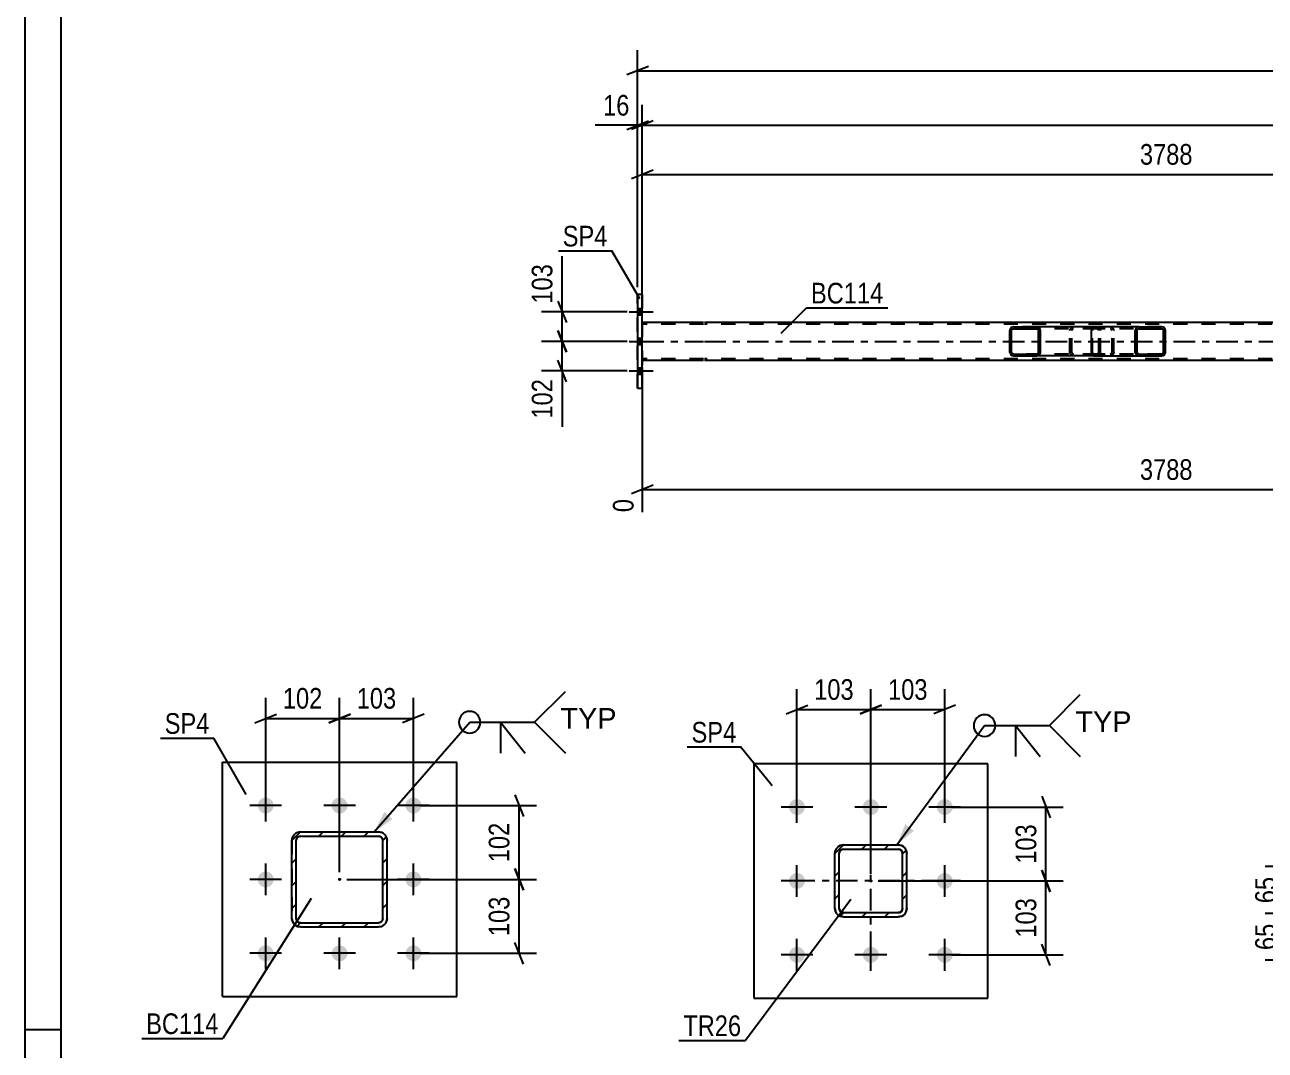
# Model space of a CAD drawing. Header units: millimetres. Extents: x 0 to 841, y 0 to 594.
# Drawn here: x 0 to 172.1, y 146.2 to 288.4 of the extents above; entities that cross this region are included whole.
import ezdxf

# ---------------------------------------------------------------- set-up
doc = ezdxf.new("R2010")
doc.units = ezdxf.units.MM
doc.linetypes.add('DXK_LINE_DOT2', pattern=[3.9198, 1.9599, -1.9599])
doc.linetypes.add('DXK_LINE_DOT3', pattern=[5.9187, 2.979, -0.9799, 0.9799, -0.9799])
doc.styles.add('Arial', font='ARIAL.TTF', dxfattribs={"height": 0.2})
doc.styles.add('Arial Narrow', font='ARIALN.TTF', dxfattribs={"height": 0.2})

# ---------------------------------------------------------------- blocks, each defined once
blk = doc.blocks.new('Unknown-389786769-1133 - 25525')
at = {"color": 5, "linetype": 'Continuous'}
for p, q in [((0, 594), (0, 0)), ((5, 589), (5, 5)), ((5, 149), (0, 149))]:
    blk.add_line(p, q, dxfattribs=at)
blk = doc.blocks.new('Bolt-389786769-3558 - 3540')
at = {"linetype": 'Continuous'}
for points in [[(85.66, 248.14), (85.66, 249.02), (85.02, 249.02), (85.02, 248.14)], [(85.66, 248.14), (85.66, 249.02), (85.02, 249.02), (85.02, 248.14)], [(85.66, 248.14), (85.66, 249.02), (85.02, 249.02), (85.02, 248.14)], [(85.66, 244.04), (85.66, 244.92), (85.02, 244.92), (85.02, 244.04)], [(85.66, 244.04), (85.66, 244.92), (85.02, 244.92), (85.02, 244.04)], [(85.66, 239.94), (85.66, 240.82), (85.02, 240.82), (85.02, 239.94)], [(85.66, 239.94), (85.66, 240.82), (85.02, 240.82), (85.02, 239.94)], [(85.66, 239.94), (85.66, 240.82), (85.02, 240.82), (85.02, 239.94)]]:
    blk.add_hatch(color=1, dxfattribs=at).paths.add_polyline_path(points)
at = {"color": 1, "linetype": 'Continuous'}
for p, q in [((83.86, 248.58), (87.18, 248.58)), ((83.86, 248.58), (87.18, 248.58)), ((83.86, 248.58), (87.18, 248.58)), ((85.02, 249.02), (85.66, 249.02)), ((85.02, 249.02), (85.66, 249.02)), ((85.02, 249.02), (85.66, 249.02)), ((85.02, 248.14), (85.66, 248.14)), ((85.02, 248.14), (85.66, 248.14)), ((85.02, 248.14), (85.66, 248.14)), ((83.86, 244.48), (87.18, 244.48)), ((83.86, 244.48), (87.18, 244.48)), ((85.02, 244.92), (85.66, 244.92)), ((85.02, 244.92), (85.66, 244.92)), ((85.02, 244.04), (85.66, 244.04)), ((85.02, 244.04), (85.66, 244.04)), ((83.86, 240.38), (87.18, 240.38)), ((83.86, 240.38), (87.18, 240.38)), ((83.86, 240.38), (87.18, 240.38)), ((85.02, 240.82), (85.66, 240.82)), ((85.02, 240.82), (85.66, 240.82)), ((85.02, 240.82), (85.66, 240.82)), ((85.02, 239.94), (85.66, 239.94)), ((85.02, 239.94), (85.66, 239.94)), ((85.02, 239.94), (85.66, 239.94))]:
    blk.add_line(p, q, dxfattribs=at)
blk = doc.blocks.new('Part-389786769-3754 - 3540')
at = {"linetype": 'Continuous'}
h = blk.add_hatch(dxfattribs=at)
h.set_pattern_fill('', scale=0.7, style=0, pattern_type=0)
h.set_pattern_definition([(45, (158.2092, 246.1866), (-1.57154, 1.57154), [])])
h.paths.add_polyline_path([(158.25, 246), (158.21, 246.19), (158.1, 246.34), (157.94, 246.45), (157.74, 246.48), (154.56, 246.48), (154.37, 246.45), (154.2, 246.34), (154.1, 246.19), (154.06, 246), (154.06, 242.96), (154.1, 242.78), (154.2, 242.62), (154.37, 242.52), (154.56, 242.48), (157.74, 242.48), (157.94, 242.52), (158.1, 242.62), (158.21, 242.78), (158.25, 242.96)])
h.paths.add_polyline_path([(157.98, 242.87), (157.92, 242.79), (157.84, 242.74), (157.74, 242.72), (154.56, 242.72), (154.46, 242.74), (154.38, 242.79), (154.33, 242.87), (154.31, 242.96), (154.31, 246), (154.33, 246.09), (154.38, 246.17), (154.46, 246.22), (154.56, 246.24), (157.74, 246.24), (157.84, 246.22), (157.92, 246.17), (157.98, 246.09), (158, 246), (158, 242.96)])
at = {"color": 2, "linetype": 'Continuous'}
for p, q in [((147.99, 246), (148.01, 246.19)), ((148.01, 246.19), (148.07, 246.34)), ((148.07, 246.34), (148.16, 246.45)), ((148.16, 246.45), (148.26, 246.48)), ((154.56, 246.48), (148.26, 246.48)), ((154.1, 246.19), (154.06, 246)), ((154.31, 246), (154.33, 246.09)), ((154.33, 246.09), (154.38, 246.17)), ((154.56, 246.48), (154.37, 246.45)), ((154.38, 246.17), (154.46, 246.22)), ((154.46, 246.22), (154.56, 246.24)), ((154.56, 246.48), (157.74, 246.48)), ((154.56, 246.24), (157.74, 246.24)), ((157.94, 246.45), (157.74, 246.48)), ((157.74, 246.24), (157.84, 246.22)), ((157.84, 246.22), (157.92, 246.17)), ((157.92, 246.17), (157.98, 246.09)), ((157.98, 246.09), (158, 246)), ((158.25, 246), (158.21, 246.19)), ((147.99, 242.96), (147.99, 246)), ((154.06, 242.96), (154.06, 246)), ((154.31, 242.96), (154.31, 246)), ((158, 242.96), (158, 246)), ((158.25, 242.96), (158.25, 246)), ((148.01, 242.78), (147.99, 242.96)), ((148.07, 242.62), (148.01, 242.78)), ((154.06, 242.96), (154.1, 242.78)), ((154.33, 242.87), (154.31, 242.96)), ((154.38, 242.79), (154.33, 242.87)), ((154.46, 242.74), (154.38, 242.79)), ((154.56, 242.72), (154.46, 242.74)), ((154.56, 242.72), (157.74, 242.72)), ((157.84, 242.74), (157.74, 242.72)), ((157.92, 242.79), (157.84, 242.74)), ((157.98, 242.87), (157.92, 242.79)), ((158, 242.96), (157.98, 242.87)), ((158.21, 242.78), (158.25, 242.96)), ((148.16, 242.52), (148.07, 242.62)), ((148.26, 242.48), (148.16, 242.52)), ((148.26, 242.48), (154.56, 242.48)), ((154.37, 242.52), (154.56, 242.48)), ((154.56, 242.48), (157.74, 242.48)), ((157.74, 242.48), (157.94, 242.52))]:
    blk.add_line(p, q, dxfattribs=at)
at = {"color": 7, "linetype": 'DXK_LINE_DOT2'}
for p, q in [((148.13, 246.09), (148.12, 246)), ((148.16, 246.17), (148.13, 246.09)), ((148.21, 246.22), (148.16, 246.17)), ((148.26, 246.24), (148.21, 246.22)), ((157.74, 246.24), (148.26, 246.24)), ((149.25, 246.24), (149.25, 246.48)), ((150.59, 246.48), (150.79, 246.45)), ((150.69, 246.22), (150.59, 246.24)), ((150.77, 246.17), (150.69, 246.22)), ((150.83, 246.09), (150.77, 246.17)), ((150.85, 246), (150.83, 246.09)), ((151.06, 246.19), (151.1, 246)), ((157.74, 246.48), (154.56, 246.48)), ((148.12, 242.96), (148.12, 246)), ((150.85, 242.96), (150.85, 246)), ((151.1, 242.96), (151.1, 246)), ((148.12, 242.96), (148.13, 242.87)), ((148.13, 242.87), (148.16, 242.79)), ((148.16, 242.79), (148.21, 242.74)), ((148.21, 242.74), (148.26, 242.72)), ((157.74, 242.72), (148.26, 242.72)), ((149.25, 242.48), (149.25, 242.72)), ((150.59, 242.72), (150.69, 242.74)), ((150.69, 242.74), (150.77, 242.79)), ((150.77, 242.79), (150.83, 242.87)), ((150.83, 242.87), (150.85, 242.96)), ((151.1, 242.96), (151.06, 242.78)), ((150.79, 242.52), (150.59, 242.48)), ((154.56, 242.48), (157.74, 242.48))]:
    blk.add_line(p, q, dxfattribs=at)
for centre, start, end in [((150.61, 245.99), 23.8494, 68.8059), ((150.61, 242.98), 291.1941, 336.1506)]:
    blk.add_arc(centre, 0.492, start, end, dxfattribs=at)
at = {"color": 2, "linetype": 'Continuous'}
for centre, start, end in [((154.55, 245.99), 111.1941, 156.1506), ((157.76, 245.99), 23.8494, 68.8059), ((154.55, 242.98), 203.8494, 248.8059), ((157.76, 242.98), 291.1941, 336.1506)]:
    blk.add_arc(centre, 0.492, start, end, dxfattribs=at)
blk = doc.blocks.new('Part-389786769-3634 - 3540')
at = {"color": 2, "linetype": 'Continuous'}
for p, q in [((94.18, 247.12), (85.66, 247.12)), ((230.27, 247.12), (94.28, 247.12)), ((94.18, 241.84), (85.66, 241.84)), ((230.27, 241.84), (94.28, 241.84))]:
    blk.add_line(p, q, dxfattribs=at)
at = {"color": 7, "linetype": 'DXK_LINE_DOT2'}
for p, q in [((85.66, 247.12), (85.66, 241.84)), ((94.18, 246.88), (85.66, 246.88)), ((753.19, 246.88), (94.28, 246.88)), ((94.18, 242.08), (85.66, 242.08)), ((753.19, 242.08), (94.28, 242.08))]:
    blk.add_line(p, q, dxfattribs=at)
at = {"color": 7, "linetype": 'DXK_LINE_DOT3'}
for p, q in [((85.66, 244.48), (94.18, 244.48)), ((94.28, 244.48), (753.19, 244.48))]:
    blk.add_line(p, q, dxfattribs=at)
blk = doc.blocks.new('Part-389786769-3755 - 3540')
at = {"linetype": 'Continuous'}
h = blk.add_hatch(dxfattribs=at)
h.set_pattern_fill('', scale=0.7, style=0, pattern_type=0)
h.set_pattern_definition([(45, (140.864, 246.1867), (-1.57154, 1.57154), [])])
h.paths.add_polyline_path([(140.9, 246), (140.86, 246.19), (140.75, 246.34), (140.59, 246.45), (140.39, 246.48), (137.16, 246.48), (136.96, 246.45), (136.8, 246.34), (136.68, 246.19), (136.65, 246), (136.65, 242.96), (136.68, 242.78), (136.8, 242.62), (136.96, 242.52), (137.16, 242.48), (140.39, 242.48), (140.59, 242.52), (140.75, 242.62), (140.86, 242.78), (140.9, 242.96)])
h.paths.add_polyline_path([(140.63, 242.87), (140.57, 242.79), (140.49, 242.74), (140.39, 242.72), (137.16, 242.72), (137.06, 242.74), (136.98, 242.79), (136.92, 242.87), (136.9, 242.96), (136.9, 246), (136.92, 246.09), (136.98, 246.17), (137.06, 246.22), (137.16, 246.24), (140.39, 246.24), (140.49, 246.22), (140.57, 246.17), (140.63, 246.09), (140.65, 246), (140.65, 242.96)])
at = {"color": 2, "linetype": 'Continuous'}
for p, q in [((136.68, 246.19), (136.65, 246)), ((136.9, 246), (136.92, 246.09)), ((136.92, 246.09), (136.98, 246.17)), ((137.16, 246.48), (136.96, 246.45)), ((136.98, 246.17), (137.06, 246.22)), ((137.06, 246.22), (137.16, 246.24)), ((137.16, 246.48), (140.39, 246.48)), ((137.16, 246.24), (140.39, 246.24)), ((148.26, 246.48), (140.39, 246.48)), ((140.59, 246.45), (140.39, 246.48)), ((140.39, 246.24), (140.49, 246.22)), ((140.49, 246.22), (140.57, 246.17)), ((140.57, 246.17), (140.63, 246.09)), ((140.63, 246.09), (140.65, 246)), ((140.9, 246), (140.86, 246.19)), ((136.65, 242.96), (136.65, 246)), ((136.9, 242.96), (136.9, 246)), ((140.65, 242.96), (140.65, 246)), ((140.9, 242.96), (140.9, 246)), ((136.65, 242.96), (136.68, 242.78)), ((136.92, 242.87), (136.9, 242.96)), ((136.98, 242.79), (136.92, 242.87)), ((137.06, 242.74), (136.98, 242.79)), ((137.16, 242.72), (137.06, 242.74)), ((137.16, 242.72), (140.39, 242.72)), ((140.49, 242.74), (140.39, 242.72)), ((140.57, 242.79), (140.49, 242.74)), ((140.63, 242.87), (140.57, 242.79)), ((140.65, 242.96), (140.63, 242.87)), ((140.86, 242.78), (140.9, 242.96)), ((136.96, 242.52), (137.16, 242.48)), ((137.16, 242.48), (140.39, 242.48)), ((140.39, 242.48), (140.59, 242.52)), ((148.26, 242.48), (140.39, 242.48))]:
    blk.add_line(p, q, dxfattribs=at)
at = {"color": 7, "linetype": 'DXK_LINE_DOT2'}
for p, q in [((140.39, 246.48), (137.16, 246.48)), ((148.74, 246.24), (137.16, 246.24)), ((145, 246), (145.03, 246.19)), ((145.27, 246.09), (145.25, 246)), ((145.33, 246.17), (145.27, 246.09)), ((145.31, 246.45), (145.51, 246.48)), ((145.41, 246.22), (145.33, 246.17)), ((145.51, 246.24), (145.41, 246.22)), ((148.74, 246.48), (148.26, 246.48)), ((148.74, 246.48), (148.94, 246.45)), ((148.84, 246.22), (148.74, 246.24)), ((148.92, 246.17), (148.84, 246.22)), ((148.98, 246.09), (148.92, 246.17)), ((149, 246), (148.98, 246.09)), ((149.21, 246.19), (149.25, 246)), ((145, 242.96), (145, 246)), ((145.25, 242.96), (145.25, 246)), ((149, 242.96), (149, 246)), ((149.25, 242.96), (149.25, 246)), ((148.74, 242.72), (137.16, 242.72)), ((145.03, 242.78), (145, 242.96)), ((145.25, 242.96), (145.27, 242.87)), ((145.27, 242.87), (145.33, 242.79)), ((145.33, 242.79), (145.41, 242.74)), ((145.41, 242.74), (145.51, 242.72)), ((148.74, 242.72), (148.84, 242.74)), ((148.84, 242.74), (148.92, 242.79)), ((148.92, 242.79), (148.98, 242.87)), ((148.98, 242.87), (149, 242.96)), ((149.25, 242.96), (149.21, 242.78)), ((140.39, 242.48), (137.16, 242.48)), ((145.51, 242.48), (145.31, 242.52)), ((148.74, 242.48), (148.26, 242.48)), ((148.94, 242.52), (148.74, 242.48))]:
    blk.add_line(p, q, dxfattribs=at)
at = {"color": 2, "linetype": 'Continuous'}
for centre, start, end in [((137.14, 245.98), 110.7583, 155.68), ((140.41, 245.98), 24.32, 69.2417), ((137.14, 242.98), 204.32, 249.2417), ((140.41, 242.98), 290.7583, 335.68)]:
    blk.add_arc(centre, 0.496, start, end, dxfattribs=at)
at = {"color": 7, "linetype": 'DXK_LINE_DOT2'}
for centre, start, end in [((145.49, 245.98), 110.7583, 155.68), ((148.76, 245.98), 24.3199, 69.2417), ((145.49, 242.98), 204.3199, 249.2417), ((148.76, 242.98), 290.7583, 335.68)]:
    blk.add_arc(centre, 0.496, start, end, dxfattribs=at)
blk = doc.blocks.new('Part-389786769-3762 - 3540')
at = {"color": 2, "linetype": 'Continuous'}
for p, q in [((85.66, 250.98), (85.02, 250.98)), ((85.02, 250.98), (85.02, 237.98)), ((85.66, 237.98), (85.66, 250.98)), ((85.02, 237.98), (85.66, 237.98))]:
    blk.add_line(p, q, dxfattribs=at)
at = {"color": 7, "linetype": 'DXK_LINE_DOT2'}
for p, q in [((85.02, 237.98), (85.02, 250.98)), ((85.66, 250.98), (85.66, 237.98))]:
    blk.add_line(p, q, dxfattribs=at)
blk = doc.blocks.new('Bolt-389786769-10413 - 10289')
at = {"linetype": 'Continuous'}
for points in [[(107.13, 178.79, -1), (107.13, 180.99, -1)], [(117.38, 178.79, -1), (117.38, 180.99, -1)], [(127.63, 178.79, -1), (127.63, 180.99, -1)], [(107.13, 168.54, -1), (107.13, 170.74, -1)], [(127.63, 168.54, -1), (127.63, 170.74, -1)], [(107.13, 158.29, -1), (107.13, 160.49, -1)], [(117.38, 158.29, -1), (117.38, 160.49, -1)], [(127.63, 158.29, -1), (127.63, 160.49, -1)]]:
    blk.add_hatch(color=1, dxfattribs=at).paths.add_polyline_path(points)
at = {"color": 1, "linetype": 'Continuous'}
for p, q in [((107.13, 177.69), (107.13, 182.09)), ((117.38, 177.69), (117.38, 182.09)), ((127.63, 177.69), (127.63, 182.09)), ((109.33, 179.89), (104.93, 179.89)), ((119.58, 179.89), (115.18, 179.89)), ((129.83, 179.89), (125.43, 179.89)), ((107.13, 167.44), (107.13, 171.84)), ((127.63, 167.44), (127.63, 171.84)), ((109.33, 169.64), (104.93, 169.64)), ((129.83, 169.64), (125.43, 169.64)), ((107.13, 157.19), (107.13, 161.59)), ((117.38, 157.19), (117.38, 161.59)), ((127.63, 157.19), (127.63, 161.59)), ((109.33, 159.39), (104.93, 159.39)), ((119.58, 159.39), (115.18, 159.39)), ((129.83, 159.39), (125.43, 159.39))]:
    blk.add_line(p, q, dxfattribs=at)
blk = doc.blocks.new('Part-389786769-10309 - 10289')
at = {"color": 2, "linetype": 'Continuous'}
for p, q in [((133.63, 185.89), (101.13, 185.89)), ((101.13, 185.89), (101.13, 153.39)), ((133.63, 153.39), (133.63, 185.89)), ((101.13, 153.39), (133.63, 153.39))]:
    blk.add_line(p, q, dxfattribs=at)
blk = doc.blocks.new('Part-389786769-10378 - 10289')
at = {"linetype": 'Continuous'}
h = blk.add_hatch(dxfattribs=at)
h.set_pattern_fill('', scale=0.7, style=0, pattern_type=0)
h.set_pattern_definition([(45, (113.5834, 174.6384), (-1.57154, 1.57154), [])])
h.paths.add_polyline_path([(121.18, 174.64), (113.58, 174.64), (113.12, 174.55), (112.73, 174.29), (112.47, 173.9), (112.38, 173.44), (112.38, 165.84), (112.47, 165.38), (112.73, 164.99), (113.12, 164.73), (113.58, 164.64), (121.18, 164.64), (121.64, 164.73), (122.03, 164.99), (122.29, 165.38), (122.38, 165.84), (122.38, 173.44), (122.29, 173.9), (122.03, 174.29), (121.64, 174.55)])
h.paths.add_polyline_path([(121.74, 173.67), (121.78, 173.44), (121.78, 165.84), (121.74, 165.61), (121.61, 165.41), (121.41, 165.28), (121.18, 165.24), (113.58, 165.24), (113.35, 165.28), (113.16, 165.41), (113.03, 165.61), (112.98, 165.84), (112.98, 173.44), (113.03, 173.67), (113.16, 173.86), (113.35, 173.99), (113.58, 174.04), (121.18, 174.04), (121.41, 173.99), (121.61, 173.86)])
blk.add_hatch(color=30, dxfattribs=at).paths.add_polyline_path([(117.38, 169.54, -1), (117.38, 169.74, -1)])
at = {"color": 7, "linetype": 'DXK_LINE_DOT3'}
for p, q in [((117.38, 159.64), (117.38, 179.64)), ((127.38, 169.64), (107.38, 169.64))]:
    blk.add_line(p, q, dxfattribs=at)
at = {"color": 7, "linetype": 'DXK_LINE_DOT2'}
for p, q in [((112.38, 173.44), (112.47, 173.9)), ((113.16, 173.86), (113.03, 173.67)), ((113.12, 174.55), (113.58, 174.64)), ((113.35, 173.99), (113.16, 173.86)), ((113.58, 174.04), (113.35, 173.99)), ((113.58, 174.64), (121.18, 174.64)), ((113.58, 174.04), (121.18, 174.04)), ((121.18, 174.64), (121.64, 174.55)), ((121.41, 173.99), (121.18, 174.04)), ((121.61, 173.86), (121.41, 173.99)), ((121.74, 173.67), (121.61, 173.86)), ((122.29, 173.9), (122.38, 173.44)), ((112.38, 165.84), (112.38, 173.44)), ((113.03, 173.67), (112.98, 173.44)), ((112.98, 165.84), (112.98, 173.44)), ((121.78, 173.44), (121.74, 173.67)), ((121.78, 165.84), (121.78, 173.44)), ((122.38, 165.84), (122.38, 173.44)), ((112.47, 165.38), (112.38, 165.84)), ((112.98, 165.84), (113.03, 165.61)), ((113.03, 165.61), (113.16, 165.41)), ((113.16, 165.41), (113.35, 165.28)), ((113.35, 165.28), (113.58, 165.24)), ((113.58, 165.24), (121.18, 165.24)), ((121.18, 165.24), (121.41, 165.28)), ((121.41, 165.28), (121.61, 165.41)), ((121.61, 165.41), (121.74, 165.61)), ((121.74, 165.61), (121.78, 165.84)), ((122.38, 165.84), (122.29, 165.38)), ((113.58, 164.64), (113.12, 164.73)), ((113.58, 164.64), (121.18, 164.64)), ((121.64, 164.73), (121.18, 164.64))]:
    blk.add_line(p, q, dxfattribs=at)
at = {"color": 2, "linetype": 'Continuous'}
for p, q in [((112.47, 173.9), (112.38, 173.44)), ((113.03, 173.67), (113.16, 173.86)), ((113.58, 174.64), (113.12, 174.55)), ((113.16, 173.86), (113.35, 173.99)), ((113.35, 173.99), (113.58, 174.04)), ((113.58, 174.64), (121.18, 174.64)), ((113.58, 174.04), (121.18, 174.04)), ((121.64, 174.55), (121.18, 174.64)), ((121.18, 174.04), (121.41, 173.99)), ((121.41, 173.99), (121.61, 173.86)), ((121.61, 173.86), (121.74, 173.67)), ((122.38, 173.44), (122.29, 173.9)), ((112.38, 165.84), (112.38, 173.44)), ((112.98, 173.44), (113.03, 173.67)), ((112.98, 165.84), (112.98, 173.44)), ((121.74, 173.67), (121.78, 173.44)), ((121.78, 165.84), (121.78, 173.44)), ((122.38, 165.84), (122.38, 173.44)), ((112.38, 165.84), (112.47, 165.38)), ((113.03, 165.61), (112.98, 165.84)), ((113.16, 165.41), (113.03, 165.61)), ((113.35, 165.28), (113.16, 165.41)), ((113.58, 165.24), (113.35, 165.28)), ((113.58, 165.24), (121.18, 165.24)), ((121.41, 165.28), (121.18, 165.24)), ((121.61, 165.41), (121.41, 165.28)), ((121.74, 165.61), (121.61, 165.41)), ((121.78, 165.84), (121.74, 165.61)), ((122.29, 165.38), (122.38, 165.84)), ((113.12, 164.73), (113.58, 164.64)), ((113.58, 164.64), (121.18, 164.64)), ((121.18, 164.64), (121.64, 164.73))]:
    blk.add_line(p, q, dxfattribs=at)
at = {"color": 30, "linetype": 'DXK_LINE_DOT3'}
blk.add_line((117.38, 169.64), (117.38, 169.64), dxfattribs=at)
at = {"color": 30, "linetype": 'Continuous'}
blk.add_circle((117.38, 169.64), 0.1, dxfattribs=at)
at = {"color": 7, "linetype": 'DXK_LINE_DOT2'}
for centre, start, end in [((113.58, 173.44), 112.5, 157.5), ((121.18, 173.44), 22.5, 67.5), ((113.58, 165.84), 202.5, 247.5), ((121.18, 165.84), 292.5, 337.5)]:
    blk.add_arc(centre, 1.2, start, end, dxfattribs=at)
at = {"color": 2, "linetype": 'Continuous'}
for centre, start, end in [((113.58, 173.44), 112.5, 157.5), ((121.18, 173.44), 22.5, 67.5), ((113.58, 165.84), 202.5, 247.5), ((121.18, 165.84), 292.5, 337.5)]:
    blk.add_arc(centre, 1.2, start, end, dxfattribs=at)
blk = doc.blocks.new('Part-389786769-10797 - 10776')
at = {"color": 2, "linetype": 'Continuous'}
for p, q in [((27.42, 153.6), (27.42, 186.1)), ((27.42, 186.1), (59.92, 186.1)), ((59.92, 153.6), (59.92, 186.1)), ((27.42, 153.6), (59.92, 153.6))]:
    blk.add_line(p, q, dxfattribs=at)
blk = doc.blocks.new('Bolt-389786769-10901 - 10776')
at = {"linetype": 'Continuous'}
for points in [[(33.42, 179, -1), (33.42, 181.2, -1)], [(43.67, 179, -1), (43.67, 181.2, -1)], [(53.92, 179, -1), (53.92, 181.2, -1)], [(33.42, 168.75, -1), (33.42, 170.95, -1)], [(53.92, 168.75, -1), (53.92, 170.95, -1)], [(33.42, 158.5, -1), (33.42, 160.7, -1)], [(43.67, 158.5, -1), (43.67, 160.7, -1)], [(53.92, 158.5, -1), (53.92, 160.7, -1)]]:
    blk.add_hatch(color=1, dxfattribs=at).paths.add_polyline_path(points)
at = {"color": 1, "linetype": 'Continuous'}
for p, q in [((33.42, 177.9), (33.42, 182.3)), ((43.67, 177.9), (43.67, 182.3)), ((53.92, 177.9), (53.92, 182.3)), ((35.62, 180.1), (31.22, 180.1)), ((45.87, 180.1), (41.47, 180.1)), ((56.12, 180.1), (51.72, 180.1)), ((33.42, 167.65), (33.42, 172.05)), ((53.92, 167.65), (53.92, 172.05)), ((35.62, 169.85), (31.22, 169.85)), ((56.12, 169.85), (51.72, 169.85)), ((33.42, 157.4), (33.42, 161.8)), ((43.67, 157.4), (43.67, 161.8)), ((53.92, 157.4), (53.92, 161.8)), ((35.62, 159.6), (31.22, 159.6)), ((45.87, 159.6), (41.47, 159.6)), ((56.12, 159.6), (51.72, 159.6))]:
    blk.add_line(p, q, dxfattribs=at)
blk = doc.blocks.new('Part-389786769-10864 - 10776')
at = {"linetype": 'Continuous'}
h = blk.add_hatch(dxfattribs=at)
h.set_pattern_fill('', scale=0.7, style=0, pattern_type=0)
h.set_pattern_definition([(45, (38.2684, 176.446), (-1.57154, 1.57154), [])])
h.paths.add_polyline_path([(49.07, 176.45), (38.27, 176.45), (37.81, 176.35), (37.42, 176.09), (37.16, 175.71), (37.07, 175.25), (37.07, 164.45), (37.16, 163.99), (37.42, 163.6), (37.81, 163.34), (38.27, 163.25), (49.07, 163.25), (49.53, 163.34), (49.92, 163.6), (50.18, 163.99), (50.27, 164.45), (50.27, 175.25), (50.18, 175.71), (49.92, 176.09), (49.53, 176.35)])
h.paths.add_polyline_path([(49.62, 175.48), (49.67, 175.25), (49.67, 164.45), (49.62, 164.22), (49.49, 164.02), (49.3, 163.89), (49.07, 163.85), (38.27, 163.85), (38.04, 163.89), (37.84, 164.02), (37.71, 164.22), (37.67, 164.45), (37.67, 175.25), (37.71, 175.48), (37.84, 175.67), (38.04, 175.8), (38.27, 175.85), (49.07, 175.85), (49.3, 175.8), (49.49, 175.67)])
blk.add_hatch(color=30, dxfattribs=at).paths.add_polyline_path([(43.67, 169.75, -1), (43.67, 169.95, -1)])
at = {"color": 7, "linetype": 'DXK_LINE_DOT2'}
for p, q in [((37.07, 175.25), (37.16, 175.71)), ((37.84, 175.67), (37.71, 175.48)), ((37.81, 176.35), (38.27, 176.45)), ((38.04, 175.8), (37.84, 175.67)), ((38.27, 175.85), (38.04, 175.8)), ((38.27, 176.45), (49.07, 176.45)), ((38.27, 175.85), (49.07, 175.85)), ((49.07, 176.45), (49.53, 176.35)), ((49.3, 175.8), (49.07, 175.85)), ((49.49, 175.67), (49.3, 175.8)), ((49.62, 175.48), (49.49, 175.67)), ((50.18, 175.71), (50.27, 175.25)), ((37.07, 175.25), (37.07, 164.45)), ((37.71, 175.48), (37.67, 175.25)), ((37.67, 164.45), (37.67, 175.25)), ((49.67, 175.25), (49.62, 175.48)), ((49.67, 164.45), (49.67, 175.25)), ((50.27, 164.45), (50.27, 175.25)), ((37.16, 163.99), (37.07, 164.45)), ((37.67, 164.45), (37.71, 164.22)), ((37.71, 164.22), (37.84, 164.02)), ((37.84, 164.02), (38.04, 163.89)), ((38.04, 163.89), (38.27, 163.85)), ((38.27, 163.85), (49.07, 163.85)), ((49.07, 163.85), (49.3, 163.89)), ((49.3, 163.89), (49.49, 164.02)), ((49.49, 164.02), (49.62, 164.22)), ((49.62, 164.22), (49.67, 164.45)), ((50.27, 164.45), (50.18, 163.99)), ((38.27, 163.25), (37.81, 163.34)), ((38.27, 163.25), (49.07, 163.25)), ((49.53, 163.34), (49.07, 163.25))]:
    blk.add_line(p, q, dxfattribs=at)
at = {"color": 2, "linetype": 'Continuous'}
for p, q in [((37.16, 175.71), (37.07, 175.25)), ((37.71, 175.48), (37.84, 175.67)), ((38.27, 176.45), (37.81, 176.35)), ((37.84, 175.67), (38.04, 175.8)), ((38.04, 175.8), (38.27, 175.85)), ((38.27, 176.45), (38.27, 176.45)), ((38.27, 176.45), (49.07, 176.45)), ((38.27, 175.85), (38.27, 175.85)), ((38.27, 175.85), (49.07, 175.85)), ((49.07, 176.45), (49.07, 176.45)), ((49.53, 176.35), (49.07, 176.45)), ((49.07, 175.85), (49.07, 175.85)), ((49.07, 175.85), (49.3, 175.8)), ((49.3, 175.8), (49.49, 175.67)), ((49.49, 175.67), (49.62, 175.48)), ((50.27, 175.25), (50.18, 175.71)), ((37.07, 175.25), (37.07, 175.25)), ((37.07, 164.45), (37.07, 175.25)), ((37.67, 175.25), (37.71, 175.48)), ((37.67, 175.25), (37.67, 175.25)), ((37.67, 164.45), (37.67, 175.25)), ((49.62, 175.48), (49.67, 175.25)), ((49.67, 175.25), (49.67, 175.25)), ((49.67, 164.45), (49.67, 175.25)), ((50.27, 175.25), (50.27, 175.25)), ((50.27, 164.45), (50.27, 175.25)), ((37.07, 164.45), (37.07, 164.45)), ((37.07, 164.45), (37.16, 163.99)), ((37.67, 164.45), (37.67, 164.45)), ((37.71, 164.22), (37.67, 164.45)), ((37.84, 164.02), (37.71, 164.22)), ((38.04, 163.89), (37.84, 164.02)), ((38.27, 163.85), (38.04, 163.89)), ((38.27, 163.85), (38.27, 163.85)), ((38.27, 163.85), (49.07, 163.85)), ((49.3, 163.89), (49.07, 163.85)), ((49.07, 163.85), (49.07, 163.85)), ((49.49, 164.02), (49.3, 163.89)), ((49.62, 164.22), (49.49, 164.02)), ((49.67, 164.45), (49.62, 164.22)), ((49.67, 164.45), (49.67, 164.45)), ((50.18, 163.99), (50.27, 164.45)), ((50.27, 164.45), (50.27, 164.45)), ((37.81, 163.34), (38.27, 163.25)), ((38.27, 163.25), (38.27, 163.25)), ((38.27, 163.25), (49.07, 163.25)), ((49.07, 163.25), (49.53, 163.34)), ((49.07, 163.25), (49.07, 163.25))]:
    blk.add_line(p, q, dxfattribs=at)
at = {"color": 7, "linetype": 'DXK_LINE_DOT3'}
blk.add_line((43.67, 169.85), (43.67, 169.85), dxfattribs=at)
at = {"color": 30, "linetype": 'DXK_LINE_DOT3'}
blk.add_line((43.67, 169.85), (43.67, 169.85), dxfattribs=at)
at = {"color": 30, "linetype": 'Continuous'}
blk.add_circle((43.67, 169.85), 0.1, dxfattribs=at)
at = {"color": 7, "linetype": 'DXK_LINE_DOT2'}
for centre, start, end in [((38.27, 175.25), 112.5, 157.5), ((49.07, 175.25), 22.5, 67.5), ((38.27, 164.45), 202.5, 247.5), ((49.07, 164.45), 292.5, 337.5)]:
    blk.add_arc(centre, 1.2, start, end, dxfattribs=at)
at = {"color": 2, "linetype": 'Continuous'}
for centre, start, end in [((38.27, 175.25), 112.5, 157.5), ((49.07, 175.25), 22.5, 67.5), ((38.27, 164.45), 202.5, 247.5), ((49.07, 164.45), 292.5, 337.5)]:
    blk.add_arc(centre, 1.2, start, end, dxfattribs=at)
blk = doc.blocks.new('StraightDimension-389786769-10140 - 3540')
at = {"color": 7, "linetype": 'Continuous'}
for p, q in [((85.02, 251.98), (85.02, 284.88)), ((86.52, 282.63), (83.52, 281.43)), ((85.02, 282.03), (762.45, 282.03))]:
    blk.add_line(p, q, dxfattribs=at)
blk = doc.blocks.new('StraightDimension-389786769-10216 - 3540')
at = {"color": 7, "linetype": 'Continuous'}
for p, q in [((85.66, 251.98), (85.66, 277.3)), ((87.16, 275.05), (84.16, 273.85)), ((85.66, 274.45), (761.81, 274.45))]:
    blk.add_line(p, q, dxfattribs=at)
blk = doc.blocks.new('StraightDimension-389786769-10217 - 3540')
at = {"color": 7, "linetype": 'Continuous'}
for p, q in [((85.02, 251.98), (85.02, 277.3)), ((85.66, 251.98), (85.66, 277.3)), ((83.52, 273.85), (86.52, 275.05)), ((87.16, 275.05), (84.16, 273.85)), ((85.02, 274.45), (85.66, 274.45))]:
    blk.add_line(p, q, dxfattribs=at)
at = {"color": 0}
blk.add_wipeout([(84.49, 275.2), (84.49, 279.4), (79.63, 279.4), (79.63, 275.2)], dxfattribs=at)
at = {"color": 7, "linetype": 'Continuous'}
blk.add_line((85.02, 274.45), (79.11, 274.45), dxfattribs=at)
blk.add_line((85.02, 274.45), (79.11, 274.45), dxfattribs=at)
at = {"color": 3, "style": 'Arial Narrow'}
blk.add_text('16', height=2.863, dxfattribs=at).set_placement((80.23, 275.8))
blk = doc.blocks.new('StraightDimension-389786769-32326 - 3540')
at = {"color": 7, "linetype": 'Continuous'}
for p, q in [((73.95, 250.08), (75.15, 247.08)), ((83.55, 248.58), (71.7, 248.58)), ((74.55, 244.48), (74.55, 248.58)), ((83.55, 244.48), (71.7, 244.48)), ((75.15, 242.98), (73.95, 245.98))]:
    blk.add_line(p, q, dxfattribs=at)
at = {"color": 0}
blk.add_wipeout([(73.8, 255.79), (69.6, 255.79), (69.6, 249.11), (73.8, 249.11)], dxfattribs=at)
at = {"color": 7, "linetype": 'Continuous'}
blk.add_line((74.55, 248.58), (74.55, 256.32), dxfattribs=at)
blk.add_line((74.55, 248.58), (74.55, 256.32), dxfattribs=at)
at = {"color": 3, "style": 'Arial Narrow'}
blk.add_text('103', height=2.863, rotation=90.0002, dxfattribs=at).set_placement((73.2, 249.71))
blk = doc.blocks.new('StraightDimension-389786769-32327 - 3540')
at = {"color": 7, "linetype": 'Continuous'}
for p, q in [((83.55, 244.48), (71.7, 244.48)), ((73.95, 245.98), (75.15, 242.98)), ((74.55, 240.38), (74.55, 244.48)), ((75.15, 238.88), (73.95, 241.88)), ((83.55, 240.38), (71.7, 240.38))]:
    blk.add_line(p, q, dxfattribs=at)
at = {"color": 0}
blk.add_wipeout([(73.8, 239.86), (69.6, 239.86), (69.6, 233.17), (73.8, 233.17)], dxfattribs=at)
at = {"color": 7, "linetype": 'Continuous'}
blk.add_line((74.55, 240.38), (74.55, 232.65), dxfattribs=at)
blk.add_line((74.55, 240.38), (74.55, 232.65), dxfattribs=at)
at = {"color": 3, "style": 'Arial Narrow'}
blk.add_text('102', height=2.863, rotation=90.0002, dxfattribs=at).set_placement((73.2, 233.77))
blk = doc.blocks.new('StraightDimension-389786769-32512 - 3540')
at = {"color": 7, "linetype": 'Continuous'}
for p, q in [((85.66, 240.84), (85.66, 220.79)), ((231.07, 232.44), (231.07, 215.3)), ((87.16, 224.52), (84.16, 223.32)), ((85.66, 223.92), (231.07, 223.92)), ((229.57, 223.32), (232.57, 224.52))]:
    blk.add_line(p, q, dxfattribs=at)
at = {"color": 0}
blk.add_wipeout([(162.62, 224.67), (162.62, 228.87), (154.11, 228.87), (154.11, 224.67)], dxfattribs=at)
at = {"color": 0, "linetype": 'Continuous'}
for points in [[(85.06, 223.22), (80.86, 223.22), (80.86, 220.19), (85.06, 220.19)], [(230.47, 223.22), (226.27, 223.22), (226.27, 214.7), (230.47, 214.7)]]:
    blk.add_wipeout(points, dxfattribs=at)
at = {"color": 3, "style": 'Arial Narrow'}
blk.add_text('3788', height=2.863, dxfattribs=at).set_placement((154.71, 225.27))
at = {"color": 3, "linetype": 'Continuous', "style": 'Arial Narrow'}
for s, height, p in [('0', 2.86, (84.46, 220.79)), ('3788', 2.863, (229.87, 215.3))]:
    blk.add_text(s, height=height, rotation=90.0002, dxfattribs=at).set_placement(p)
blk = doc.blocks.new('StraightDimension-389786769-32626 - 3540')
at = {"color": 7, "linetype": 'Continuous'}
for p, q in [((85.66, 248.12), (85.66, 270.49)), ((231.07, 256.52), (231.07, 270.49)), ((87.16, 268.24), (84.16, 267.04)), ((85.66, 267.64), (231.07, 267.64)), ((229.57, 267.04), (232.57, 268.24))]:
    blk.add_line(p, q, dxfattribs=at)
at = {"color": 0}
blk.add_wipeout([(162.62, 268.39), (162.62, 272.59), (154.11, 272.59), (154.11, 268.39)], dxfattribs=at)
at = {"color": 3, "style": 'Arial Narrow'}
blk.add_text('3788', height=2.863, dxfattribs=at).set_placement((154.71, 268.99))
blk = doc.blocks.new('StraightDimension-389786769-32778 - 10289')
at = {"color": 7, "linetype": 'Continuous'}
for p, q in [((117.38, 170.64), (117.38, 196.26)), ((127.63, 180.89), (127.63, 196.26)), ((115.88, 192.81), (118.88, 194.01)), ((117.38, 193.41), (127.63, 193.41)), ((129.13, 194.01), (126.13, 192.81))]:
    blk.add_line(p, q, dxfattribs=at)
at = {"color": 0}
blk.add_wipeout([(125.85, 194.16), (125.85, 198.36), (119.17, 198.36), (119.17, 194.16)], dxfattribs=at)
at = {"color": 3, "style": 'Arial Narrow'}
blk.add_text('103', height=2.863, dxfattribs=at).set_placement((119.77, 194.76))
blk = doc.blocks.new('StraightDimension-389786769-32779 - 10289')
at = {"color": 7, "linetype": 'Continuous'}
for p, q in [((107.13, 180.89), (107.13, 196.26)), ((117.38, 170.64), (117.38, 196.26)), ((105.63, 192.81), (108.63, 194.01)), ((107.13, 193.41), (117.38, 193.41)), ((118.88, 194.01), (115.88, 192.81))]:
    blk.add_line(p, q, dxfattribs=at)
at = {"color": 0}
blk.add_wipeout([(115.6, 194.16), (115.6, 198.36), (108.92, 198.36), (108.92, 194.16)], dxfattribs=at)
at = {"color": 3, "style": 'Arial Narrow'}
blk.add_text('103', height=2.863, dxfattribs=at).set_placement((109.52, 194.76))
blk = doc.blocks.new('StraightDimension-389786769-32837 - 10289')
at = {"color": 7, "linetype": 'Continuous'}
for p, q in [((141.08, 181.39), (142.28, 178.39)), ((128.63, 179.89), (144.08, 179.89)), ((141.68, 169.64), (141.68, 179.89)), ((142.28, 168.14), (141.08, 171.14)), ((118.38, 169.64), (144.08, 169.64))]:
    blk.add_line(p, q, dxfattribs=at)
at = {"color": 0}
blk.add_wipeout([(140.93, 178.11), (136.73, 178.11), (136.73, 171.42), (140.93, 171.42)], dxfattribs=at)
at = {"color": 3, "style": 'Arial Narrow'}
blk.add_text('103', height=2.863, rotation=90.0002, dxfattribs=at).set_placement((140.33, 172.02))
blk = doc.blocks.new('StraightDimension-389786769-32838 - 10289')
at = {"color": 7, "linetype": 'Continuous'}
for p, q in [((141.08, 171.14), (142.28, 168.14)), ((118.38, 169.64), (144.08, 169.64)), ((141.68, 159.39), (141.68, 169.64)), ((142.28, 157.89), (141.08, 160.89)), ((128.63, 159.39), (144.08, 159.39))]:
    blk.add_line(p, q, dxfattribs=at)
at = {"color": 0}
blk.add_wipeout([(140.93, 167.86), (136.73, 167.86), (136.73, 161.17), (140.93, 161.17)], dxfattribs=at)
at = {"color": 3, "style": 'Arial Narrow'}
blk.add_text('103', height=2.863, rotation=90.0002, dxfattribs=at).set_placement((140.33, 161.77))
blk = doc.blocks.new('StraightDimension-389786769-32706 - 10776')
at = {"color": 7, "linetype": 'Continuous'}
for p, q in [((67.98, 181.6), (69.18, 178.6)), ((54.92, 180.1), (70.98, 180.1)), ((68.58, 169.85), (68.58, 180.1)), ((69.18, 168.35), (67.98, 171.35)), ((44.67, 169.85), (70.98, 169.85))]:
    blk.add_line(p, q, dxfattribs=at)
at = {"color": 0}
blk.add_wipeout([(67.83, 178.31), (63.63, 178.31), (63.63, 171.63), (67.83, 171.63)], dxfattribs=at)
at = {"color": 3, "style": 'Arial Narrow'}
blk.add_text('102', height=2.863, rotation=90.0002, dxfattribs=at).set_placement((67.23, 172.23))
blk = doc.blocks.new('StraightDimension-389786769-32707 - 10776')
at = {"color": 7, "linetype": 'Continuous'}
for p, q in [((67.98, 171.35), (69.18, 168.35)), ((44.67, 169.85), (70.98, 169.85)), ((68.58, 159.6), (68.58, 169.85)), ((69.18, 158.1), (67.98, 161.1)), ((54.92, 159.6), (70.98, 159.6))]:
    blk.add_line(p, q, dxfattribs=at)
at = {"color": 0}
blk.add_wipeout([(67.83, 168.06), (63.63, 168.06), (63.63, 161.38), (67.83, 161.38)], dxfattribs=at)
at = {"color": 3, "style": 'Arial Narrow'}
blk.add_text('103', height=2.863, rotation=90.0002, dxfattribs=at).set_placement((67.23, 161.98))
blk = doc.blocks.new('StraightDimension-389786769-32741 - 10776')
at = {"color": 7, "linetype": 'Continuous'}
for p, q in [((43.67, 170.85), (43.67, 195.04)), ((53.92, 181.1), (53.92, 195.04)), ((42.17, 191.59), (45.17, 192.79)), ((55.42, 192.79), (52.42, 191.59)), ((43.67, 192.19), (53.92, 192.19))]:
    blk.add_line(p, q, dxfattribs=at)
at = {"color": 0}
blk.add_wipeout([(52.14, 192.94), (52.14, 197.14), (45.45, 197.14), (45.45, 192.94)], dxfattribs=at)
at = {"color": 3, "style": 'Arial Narrow'}
blk.add_text('103', height=2.863, dxfattribs=at).set_placement((46.05, 193.54))
blk = doc.blocks.new('StraightDimension-389786769-32742 - 10776')
at = {"color": 7, "linetype": 'Continuous'}
for p, q in [((33.42, 181.1), (33.42, 195.04)), ((43.67, 170.85), (43.67, 195.04)), ((31.92, 191.59), (34.92, 192.79)), ((45.17, 192.79), (42.17, 191.59)), ((33.42, 192.19), (43.67, 192.19))]:
    blk.add_line(p, q, dxfattribs=at)
at = {"color": 0}
blk.add_wipeout([(41.89, 192.94), (41.89, 197.14), (35.2, 197.14), (35.2, 192.94)], dxfattribs=at)
at = {"color": 3, "style": 'Arial Narrow'}
blk.add_text('102', height=2.863, dxfattribs=at).set_placement((35.8, 193.54))
blk = doc.blocks.new('StraightDimension-389786769-32968 - 11774')
at = {"color": 7, "linetype": 'Continuous'}
for p, q in [((174.32, 166.63), (175.52, 163.63)), ((195.58, 165.13), (172.07, 165.13)), ((174.92, 158.63), (174.92, 165.13)), ((175.52, 157.13), (174.32, 160.13)), ((194.08, 158.63), (172.07, 158.63))]:
    blk.add_line(p, q, dxfattribs=at)
at = {"color": 0}
blk.add_wipeout([(174.17, 164.31), (169.97, 164.31), (169.97, 159.45), (174.17, 159.45)], dxfattribs=at)
at = {"color": 3, "style": 'Arial Narrow'}
blk.add_text('65', height=2.863, rotation=90.0002, dxfattribs=at).set_placement((173.57, 160.05))
blk = doc.blocks.new('StraightDimension-389786769-32967 - 11774')
at = {"color": 7, "linetype": 'Continuous'}
for p, q in [((174.32, 173.13), (175.52, 170.13)), ((194.08, 171.63), (172.07, 171.63)), ((174.92, 165.13), (174.92, 171.63)), ((175.52, 163.63), (174.32, 166.63)), ((195.58, 165.13), (172.07, 165.13))]:
    blk.add_line(p, q, dxfattribs=at)
at = {"color": 0}
blk.add_wipeout([(174.17, 170.81), (169.97, 170.81), (169.97, 165.95), (174.17, 165.95)], dxfattribs=at)
at = {"color": 3, "style": 'Arial Narrow'}
blk.add_text('65', height=2.863, rotation=90.0002, dxfattribs=at).set_placement((173.57, 166.55))
blk = doc.blocks.new('Mark-389786769-3758 - 3540')
at = {"color": 0}
blk.add_wipeout([(80.84, 257.65), (80.84, 260.65), (74.63, 260.65), (74.63, 257.65)], dxfattribs=at)
blk.add_wipeout([(80.84, 257.65), (80.84, 260.65), (74.63, 260.65), (74.63, 257.65)], dxfattribs=at)
at = {"color": 30, "linetype": 'Continuous'}
for p in [(74.03, 257.05), (85.34, 250.4)]:
    blk.add_line(p, (81.44, 257.05), dxfattribs=at)
at = {"color": 3, "style": 'Arial Narrow'}
blk.add_text('SP4', height=2.863, dxfattribs=at).set_placement((74.63, 257.65))
blk = doc.blocks.new('Mark-389786769-32670 - 3540')
at = {"color": 0}
blk.add_wipeout([(119.12, 249.74), (119.12, 252.74), (109.07, 252.74), (109.07, 249.74)], dxfattribs=at)
blk.add_wipeout([(119.12, 249.74), (119.12, 252.74), (109.07, 252.74), (109.07, 249.74)], dxfattribs=at)
at = {"color": 30, "linetype": 'Continuous'}
for p, q in [((104.93, 245.6), (108.47, 249.14)), ((108.47, 249.14), (119.72, 249.14))]:
    blk.add_line(p, q, dxfattribs=at)
at = {"color": 3, "style": 'Arial Narrow'}
blk.add_text('BC114', height=2.863, dxfattribs=at).set_placement((109.07, 249.74))
blk = doc.blocks.new('Mark-389786769-12561 - 10289')
at = {"color": 0}
blk.add_wipeout([(98.71, 188.83), (98.71, 191.83), (92.5, 191.83), (92.5, 188.83)], dxfattribs=at)
blk.add_wipeout([(98.71, 188.83), (98.71, 191.83), (92.5, 191.83), (92.5, 188.83)], dxfattribs=at)
at = {"color": 30, "linetype": 'Continuous'}
for p in [(91.9, 188.23), (103.68, 182.81)]:
    blk.add_line(p, (99.31, 188.23), dxfattribs=at)
at = {"color": 3, "style": 'Arial Narrow'}
blk.add_text('SP4', height=2.863, dxfattribs=at).set_placement((92.5, 188.83))
blk = doc.blocks.new('Mark-389786769-12564 - 10289')
at = {"color": 0}
blk.add_wipeout([(99.39, 148.12), (99.39, 151.12), (91.36, 151.12), (91.36, 148.12)], dxfattribs=at)
blk.add_wipeout([(99.39, 148.12), (99.39, 151.12), (91.36, 151.12), (91.36, 148.12)], dxfattribs=at)
at = {"color": 30, "linetype": 'Continuous'}
for p in [(114.6, 167.08), (90.76, 147.52)]:
    blk.add_line(p, (99.99, 147.52), dxfattribs=at)
at = {"color": 3, "style": 'Arial Narrow'}
blk.add_text('TR26', height=2.863, dxfattribs=at).set_placement((91.36, 148.12))
blk = doc.blocks.new('WeldMark-389786769-19822 - 10289')
at = {"linetype": 'Continuous'}
blk.add_hatch(color=30, dxfattribs=at).paths.add_polyline_path([(123.36, 176.61), (120.98, 174.64), (122.15, 177.5)])
at = {"color": 30, "linetype": 'Continuous'}
for p, q in [((120.98, 174.64), (133.16, 191.19)), ((133.16, 191.19), (142.16, 191.19))]:
    blk.add_line(p, q, dxfattribs=at)
at = {"color": 3, "linetype": 'Continuous'}
for q in [(140.87, 186.91), (137.44, 186.91)]:
    blk.add_line((137.44, 191.19), q, dxfattribs=at)
for start, end in [(90, 270), (270, 90)]:
    blk.add_arc((133.16, 191.19), 1.5, start, end, dxfattribs=at)
at = {"color": 0, "linetype": 'Continuous'}
blk.add_wipeout([(153.53, 190.29), (153.53, 193.29), (145.76, 193.29), (145.76, 190.29)], dxfattribs=at)
blk.add_wipeout([(153.53, 190.29), (153.53, 193.29), (145.76, 193.29), (145.76, 190.29)], dxfattribs=at)
at = {"color": 3, "linetype": 'Continuous'}
for q in [(146.44, 195.48), (146.44, 186.91)]:
    blk.add_line((142.16, 191.19), q, dxfattribs=at)
at = {"color": 3, "linetype": 'Continuous', "style": 'Arial'}
blk.add_text('TYP', height=2.865, dxfattribs=at).set_placement((145.76, 190.29))
blk = doc.blocks.new('Mark-389786769-12692 - 10776')
at = {"color": 0}
blk.add_wipeout([(26.89, 148.4), (26.89, 151.4), (16.84, 151.4), (16.84, 148.4)], dxfattribs=at)
blk.add_wipeout([(26.89, 148.4), (26.89, 151.4), (16.84, 151.4), (16.84, 148.4)], dxfattribs=at)
at = {"color": 30, "linetype": 'Continuous'}
for p in [(39.71, 167.21), (16.24, 147.8)]:
    blk.add_line(p, (27.49, 147.8), dxfattribs=at)
at = {"color": 3, "style": 'Arial Narrow'}
blk.add_text('BC114', height=2.863, dxfattribs=at).set_placement((16.84, 148.4))
blk = doc.blocks.new('Mark-389786769-12689 - 10776')
at = {"color": 0}
blk.add_wipeout([(25.62, 190.05), (25.62, 193.05), (19.41, 193.05), (19.41, 190.05)], dxfattribs=at)
blk.add_wipeout([(25.62, 190.05), (25.62, 193.05), (19.41, 193.05), (19.41, 190.05)], dxfattribs=at)
at = {"color": 30, "linetype": 'Continuous'}
for p in [(18.81, 189.45), (30.72, 181.65)]:
    blk.add_line(p, (26.22, 189.45), dxfattribs=at)
at = {"color": 3, "style": 'Arial Narrow'}
blk.add_text('SP4', height=2.863, dxfattribs=at).set_placement((19.41, 190.05))
blk = doc.blocks.new('WeldMark-389786769-19798 - 10776')
at = {"linetype": 'Continuous'}
blk.add_hatch(color=30, dxfattribs=at).paths.add_polyline_path([(51.01, 178.22), (48.48, 176.45), (49.88, 179.2)])
at = {"color": 30, "linetype": 'Continuous'}
for p, q in [((48.48, 176.45), (61.72, 191.65)), ((61.72, 191.65), (70.72, 191.65))]:
    blk.add_line(p, q, dxfattribs=at)
at = {"color": 3, "linetype": 'Continuous'}
for q in [(69.44, 187.36), (66.01, 187.36)]:
    blk.add_line((66.01, 191.65), q, dxfattribs=at)
for start, end in [(90, 270), (270, 90)]:
    blk.add_arc((61.72, 191.65), 1.5, start, end, dxfattribs=at)
at = {"color": 0, "linetype": 'Continuous'}
blk.add_wipeout([(82.1, 190.75), (82.1, 193.75), (74.32, 193.75), (74.32, 190.75)], dxfattribs=at)
blk.add_wipeout([(82.1, 190.75), (82.1, 193.75), (74.32, 193.75), (74.32, 190.75)], dxfattribs=at)
at = {"color": 3, "linetype": 'Continuous'}
for q in [(75.01, 195.93), (75.01, 187.36)]:
    blk.add_line((70.72, 191.65), q, dxfattribs=at)
at = {"color": 3, "linetype": 'Continuous', "style": 'Arial'}
blk.add_text('TYP', height=2.865, dxfattribs=at).set_placement((74.32, 190.75))

msp = doc.modelspace()

# ---------------------------------------------------------------- block references
for name in ['Unknown-389786769-1133 - 25525', 'Part-389786769-3762 - 3540', 'Bolt-389786769-3558 - 3540', 'Part-389786769-3634 - 3540', 'Part-389786769-3755 - 3540', 'Part-389786769-3754 - 3540', 'Part-389786769-10797 - 10776', 'Part-389786769-10309 - 10289', 'Bolt-389786769-10901 - 10776', 'Bolt-389786769-10413 - 10289', 'Part-389786769-10378 - 10289', 'Part-389786769-10864 - 10776']:
    msp.add_blockref(name, (0, 0))

# ---------------------------------------------------------------- next in the draw order: block references
for name in ['StraightDimension-389786769-10140 - 3540', 'StraightDimension-389786769-32778 - 10289', 'Mark-389786769-12689 - 10776', 'Mark-389786769-12561 - 10289', 'StraightDimension-389786769-32706 - 10776', 'Mark-389786769-12692 - 10776', 'Mark-389786769-12564 - 10289', 'StraightDimension-389786769-32968 - 11774']:
    msp.add_blockref(name, (0, 0))

# ---------------------------------------------------------------- next in the draw order: block references
for name in ['StraightDimension-389786769-10216 - 3540', 'StraightDimension-389786769-32779 - 10289', 'StraightDimension-389786769-32967 - 11774', 'StraightDimension-389786769-32707 - 10776']:
    msp.add_blockref(name, (0, 0))

# ---------------------------------------------------------------- next in the draw order: block references
for name in ['StraightDimension-389786769-10217 - 3540', 'StraightDimension-389786769-32741 - 10776', 'StraightDimension-389786769-32837 - 10289']:
    msp.add_blockref(name, (0, 0))

# ---------------------------------------------------------------- next in the draw order: block references
for name in ['StraightDimension-389786769-32326 - 3540', 'StraightDimension-389786769-32742 - 10776', 'WeldMark-389786769-19798 - 10776', 'WeldMark-389786769-19822 - 10289', 'StraightDimension-389786769-32838 - 10289']:
    msp.add_blockref(name, (0, 0))

# ---------------------------------------------------------------- next in the draw order: block references
for name in ['StraightDimension-389786769-32626 - 3540', 'StraightDimension-389786769-32327 - 3540']:
    msp.add_blockref(name, (0, 0))

# ---------------------------------------------------------------- next in the draw order: block references
for name in ['Mark-389786769-3758 - 3540', 'Mark-389786769-32670 - 3540', 'StraightDimension-389786769-32512 - 3540']:
    msp.add_blockref(name, (0, 0))

doc.saveas('drawing.dxf')
